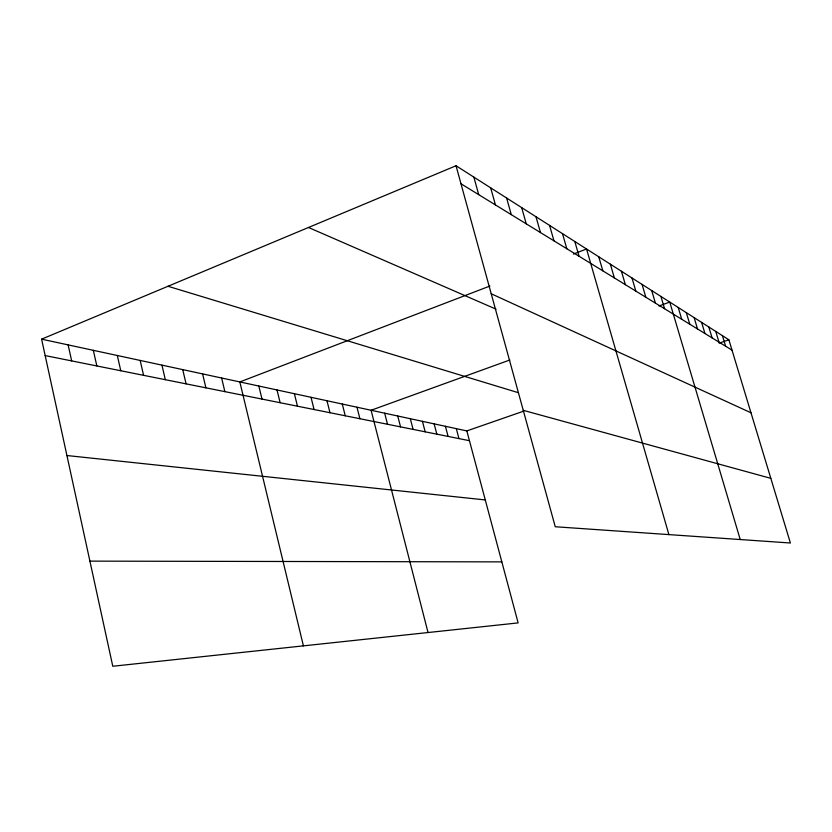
<?xml version="1.0" encoding="UTF-8"?>
<svg xmlns="http://www.w3.org/2000/svg" width="832" height="832" viewBox="0 0 832 832"><rect width="100%" height="100%" fill="white"/><g stroke="black" fill="none" stroke-linecap="round" stroke-linejoin="round"><path stroke-width="1.25" d="M41.6 339.165L466.835 430.914L518.138 622.898L112.788 666.255L41.6 339.165L456.03 165.745L728.884 339.789L790.4 543.005L555.256 526.75L456.03 165.745M489.882 286.052L239.824 381.93L303.41 645.871M573.383 254.041L586.55 248.997L668.897 534.602M509.85 359.986L371.093 410.259L428.033 632.538M658.934 305.989L669.75 302.068L740.22 539.531M466.835 430.914L523.609 411.174M719.212 343.148L728.884 339.789M89.908 561.132L501.831 561.881M66.924 455.53L485.285 499.938M45.178 355.586L469.446 440.7M523.255 410.332L770.827 478.348M168.002 286.27L518.263 392.673M308.495 227.479L496.018 309.15M491.223 293.769L750.984 412.776M460.99 183.778L732.014 350.137M722.446 335.681L725.629 346.206M715.759 331.417L718.994 342.139M708.822 326.997L712.109 337.917M701.615 322.4L704.954 333.528M694.127 317.616L697.518 328.962M686.327 312.645L689.78 324.21M678.215 307.466L681.72 319.259M660.92 296.431L664.56 308.724M651.706 290.555L655.408 303.108M642.065 284.409L645.84 297.232M631.987 277.982L635.825 291.096M621.431 271.253L625.352 284.658M610.366 264.191L614.359 277.919M598.749 256.776L602.826 270.837M574.808 241.509L579.041 256.235M562.505 233.657L566.81 248.726M549.578 225.41L553.966 240.843M535.985 216.746L540.467 232.554M521.685 207.615L526.25 223.829M506.605 198.006L511.264 214.635M490.682 187.845L495.435 204.922M473.855 177.112L478.712 194.646M456.31 428.646L458.952 438.599M445.411 426.296L448.094 436.415M434.127 423.862L436.842 434.158M422.438 421.335L425.183 431.818M410.311 418.714L413.098 429.395M397.727 416L400.546 426.878M384.665 413.182L387.525 424.268M356.97 407.212L359.902 418.725M342.285 404.04L345.249 415.782M326.976 400.743L329.982 412.724M311.022 397.301L314.07 409.531M294.382 393.702L297.471 406.203M277.004 389.958L280.134 402.719M258.835 386.038L262.007 399.079M221.624 378.009L224.869 391.633M202.613 373.901L205.899 387.826M182.738 369.616L186.077 383.854M161.949 365.134L165.318 379.683M140.161 360.433L143.582 375.326M117.322 355.503L120.775 370.75M93.34 350.334L96.834 365.945M68.13 344.895L71.666 360.901"/></g></svg>
